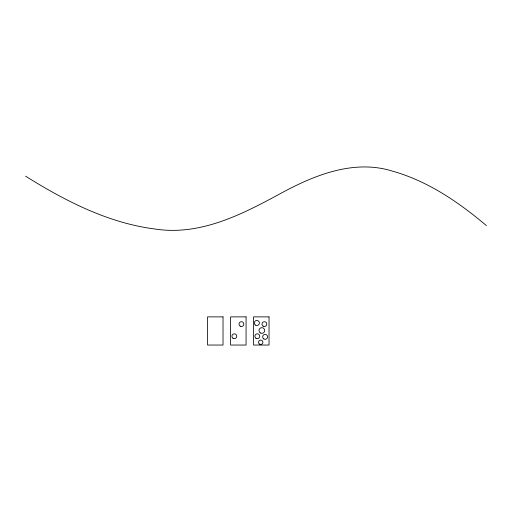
<?xml version="1.0" encoding="UTF-8"?>
<svg xmlns="http://www.w3.org/2000/svg" width="512" height="512" viewBox="0 0 512 512"><rect width="100%" height="100%" fill="white"/><g stroke="black" fill="none" stroke-linecap="round" stroke-linejoin="round"><path stroke-width="0.77" d="M25.6 176.198C65.216 200.915 108.134 223.066 155.034 229.018C199.872 236 241.683 214.656 279.782 193.914C313.805 175.347 353.76 158.893 392.774 171.213C427.949 181.171 458.771 202.227 486.4 225.6M223.027 316.877L207.558 316.877L207.558 345.043L223.027 345.043L223.027 316.877M246.067 316.877L230.598 316.877L230.598 345.043L246.067 345.043L246.067 316.877M269.037 316.877L253.568 316.877L253.568 345.043L269.037 345.043L269.037 316.877M255.533 325.158A2.547 2.547 0 0 0 259.398 323.034A2.547 2.547 0 0 0 255.629 320.749A2.547 2.547 0 0 0 255.533 325.158M263.194 326.182A2.406 2.406 0 0 0 266.803 324.102A2.406 2.406 0 0 0 263.194 322.016A2.406 2.406 0 0 0 263.194 326.182M260.339 332.928A2.848 2.848 0 0 0 264.685 330.592A2.848 2.848 0 0 0 260.486 328A2.848 2.848 0 0 0 260.339 332.928M255.949 338.234A2.419 2.419 0 0 0 259.731 336.429A2.419 2.419 0 0 0 256.269 334.054A2.419 2.419 0 0 0 255.949 338.234M263.885 338.989A2.47 2.47 0 0 0 267.603 336.87A2.47 2.47 0 0 0 263.91 334.707A2.47 2.47 0 0 0 263.885 338.989M259.494 344.077A2.182 2.182 0 0 0 262.906 342.432A2.182 2.182 0 0 0 259.77 340.307A2.182 2.182 0 0 0 259.494 344.077M232.979 338.234A2.419 2.419 0 0 0 236.762 336.429A2.419 2.419 0 0 0 233.306 334.054A2.419 2.419 0 0 0 232.979 338.234M240.224 326.182A2.406 2.406 0 0 0 243.834 324.102A2.406 2.406 0 0 0 240.224 322.016A2.406 2.406 0 0 0 240.224 326.182"/></g></svg>
